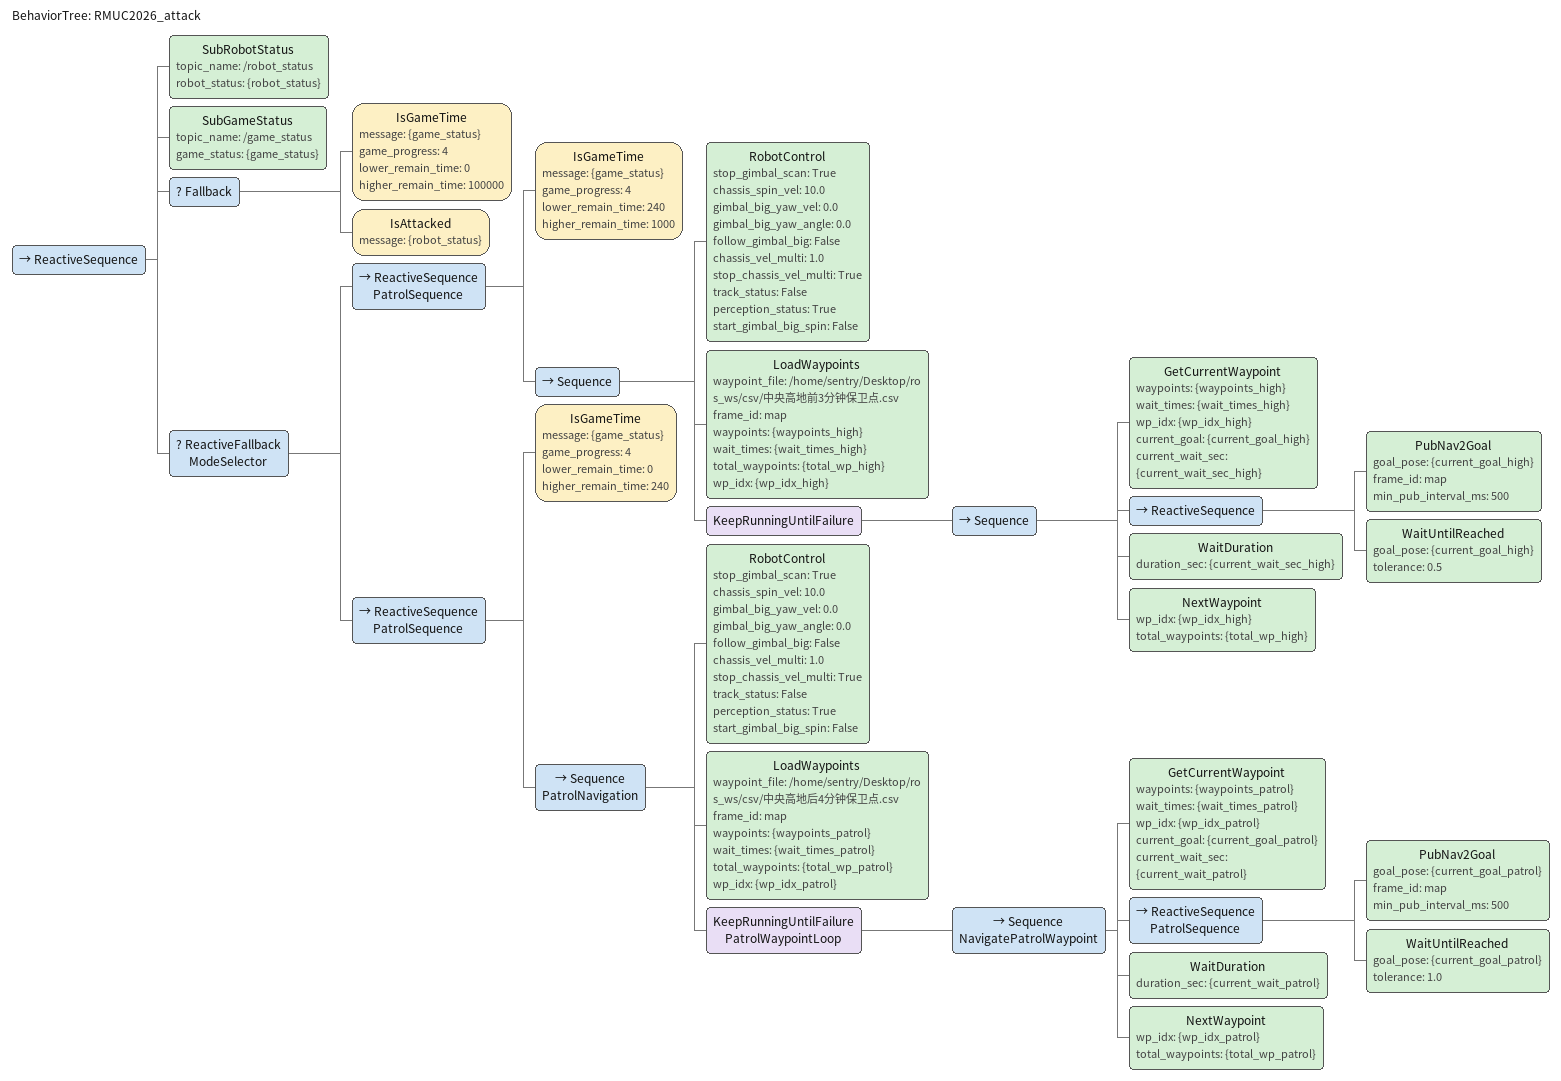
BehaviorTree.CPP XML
<?xml version="1.0" encoding="UTF-8"?>
<root BTCPP_format="4"
      main_tree_to_execute="RMUC2026_attack">
  <BehaviorTree ID="RMUC2026_attack">
    <ReactiveSequence>
      <SubRobotStatus topic_name="/robot_status"
                      robot_status="{robot_status}"/>
      <SubGameStatus topic_name="/game_status"
                     game_status="{game_status}"/>
      <Fallback>
        <IsGameTime message="{game_status}"
                    game_progress="4"
                    lower_remain_time="0"
                    higher_remain_time="100000"/>
        <IsAttacked message="{robot_status}"/>
      </Fallback>
      <ReactiveFallback name="ModeSelector">
        <ReactiveSequence name="PatrolSequence">
          <IsGameTime message="{game_status}"
                      game_progress="4"
                      lower_remain_time="240"
                      higher_remain_time="1000"/>
          <Sequence>
            <RobotControl stop_gimbal_scan="True"
                          chassis_spin_vel="10.0"
                          gimbal_big_yaw_vel="0.0"
                          gimbal_big_yaw_angle="0.0"
                          follow_gimbal_big="False"
                          chassis_vel_multi="1.0"
                          stop_chassis_vel_multi="True"
                          track_status="False"
                          perception_status="True"
                          start_gimbal_big_spin="False"/>
            <LoadWaypoints waypoint_file="/home/sentry/Desktop/ros_ws/csv/中央高地前3分钟保卫点.csv"
                           frame_id="map"
                           waypoints="{waypoints_high}"
                           wait_times="{wait_times_high}"
                           total_waypoints="{total_wp_high}"
                           wp_idx="{wp_idx_high}"/>
            <KeepRunningUntilFailure>
              <Sequence>
                <GetCurrentWaypoint waypoints="{waypoints_high}"
                                    wait_times="{wait_times_high}"
                                    wp_idx="{wp_idx_high}"
                                    current_goal="{current_goal_high}"
                                    current_wait_sec="{current_wait_sec_high}"/>
                <ReactiveSequence>
                  <PubNav2Goal goal_pose="{current_goal_high}"
                               frame_id="map"
                               min_pub_interval_ms="500"/>
                  <WaitUntilReached goal_pose="{current_goal_high}"
                                    tolerance="0.5"/>
                </ReactiveSequence>
                <WaitDuration duration_sec="{current_wait_sec_high}"/>
                <NextWaypoint wp_idx="{wp_idx_high}"
                              total_waypoints="{total_wp_high}"/>
              </Sequence>
            </KeepRunningUntilFailure>
          </Sequence>
        </ReactiveSequence>
        <ReactiveSequence name="PatrolSequence">
          <IsGameTime message="{game_status}"
                      game_progress="4"
                      lower_remain_time="0"
                      higher_remain_time="240"/>
          <Sequence name="PatrolNavigation">
            <RobotControl stop_gimbal_scan="True"
                          chassis_spin_vel="10.0"
                          gimbal_big_yaw_vel="0.0"
                          gimbal_big_yaw_angle="0.0"
                          follow_gimbal_big="False"
                          chassis_vel_multi="1.0"
                          stop_chassis_vel_multi="True"
                          track_status="False"
                          perception_status="True"
                          start_gimbal_big_spin="False"/>
            <LoadWaypoints waypoint_file="/home/sentry/Desktop/ros_ws/csv/中央高地后4分钟保卫点.csv"
                           frame_id="map"
                           waypoints="{waypoints_patrol}"
                           wait_times="{wait_times_patrol}"
                           total_waypoints="{total_wp_patrol}"
                           wp_idx="{wp_idx_patrol}"/>
            <KeepRunningUntilFailure name="PatrolWaypointLoop">
              <Sequence name="NavigatePatrolWaypoint">
                <GetCurrentWaypoint waypoints="{waypoints_patrol}"
                                    wait_times="{wait_times_patrol}"
                                    wp_idx="{wp_idx_patrol}"
                                    current_goal="{current_goal_patrol}"
                                    current_wait_sec="{current_wait_patrol}"/>
                <ReactiveSequence name="PatrolSequence">
                  <PubNav2Goal goal_pose="{current_goal_patrol}"
                               frame_id="map"
                               min_pub_interval_ms="500"/>
                  <WaitUntilReached goal_pose="{current_goal_patrol}"
                                    tolerance="1.0"/>
                </ReactiveSequence>
                <WaitDuration duration_sec="{current_wait_patrol}"/>
                <NextWaypoint wp_idx="{wp_idx_patrol}"
                              total_waypoints="{total_wp_patrol}"/>
              </Sequence>
            </KeepRunningUntilFailure>
          </Sequence>
        </ReactiveSequence>
      </ReactiveFallback>
    </ReactiveSequence>
  </BehaviorTree>

</root>
